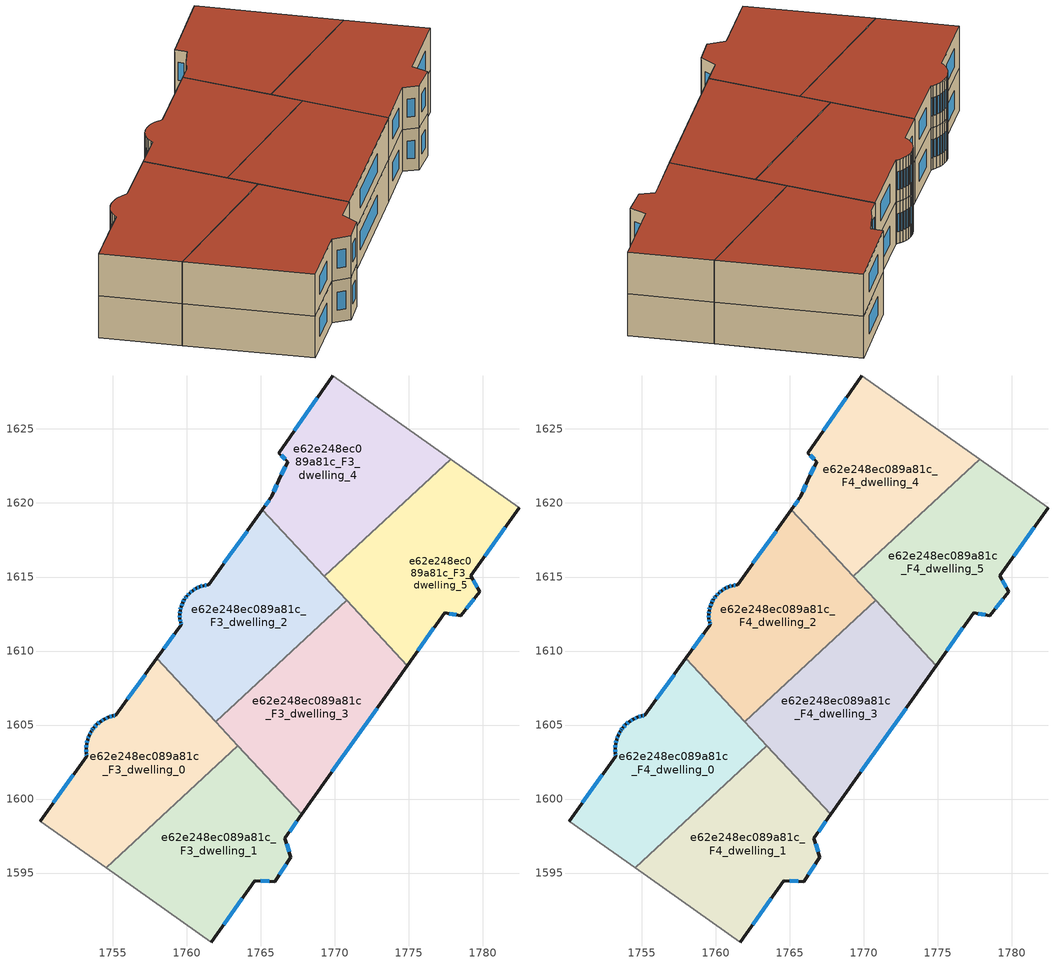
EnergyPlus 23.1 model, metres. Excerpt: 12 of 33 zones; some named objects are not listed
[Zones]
e62e248ec089a81c_F3_dwelling_0
 floor to e62e248ec089a81c_F2_dwelling_0 (EU_floor_Construction): 1757.99,1609.51 1763.46,1603.61 1754.55,1595.34 1750.09,1598.5 1753.25,1602.89 1753.22,1603.1 1753.21,1603.41 1753.24,1603.71 1753.3,1604.01 1753.41,1604.3 1753.56,1604.57 1753.64,1604.69 1753.73,1604.82 1753.94,1605.04 1754.18,1605.24 1754.44,1605.4 1754.72,1605.53 1755.01,1605.62 1755.2,1605.65 z9
 wall outside (EU_wall_Construction): 1757.99,1609.51 1755.2,1605.65 1755.01,1605.62 1754.72,1605.53 1754.44,1605.4 1754.18,1605.24 1753.94,1605.04 1753.73,1604.82 1753.64,1604.69 1753.56,1604.57 1753.41,1604.3 1753.3,1604.01 1753.24,1603.71 1753.21,1603.41 1753.22,1603.1 1753.25,1602.89 1750.09,1598.5 z9:12
 wall to e62e248ec089a81c_F3_dwelling_1 (EU_wall_Construction): 1754.55,1595.34 1763.46,1603.61 z9:12
 wall adiabatic (EU_wall_Construction): 1750.09,1598.5 1754.55,1595.34 z9:12
 wall to e62e248ec089a81c_F3_dwelling_2 (EU_wall_Construction): 1761.97,1605.21 1757.99,1609.51 z9:12
 wall to e62e248ec089a81c_F3_dwelling_3 (EU_wall_Construction): 1763.46,1603.61 1761.97,1605.21 z9:12
 window (EU_Window_Construction): 1753.38,1604.21 1753.34,1604.09 / 1753.52,1604.49 1753.45,1604.37 / 1753.61,1604.65 1753.58,1604.6 / 1753.71,1604.78 1753.66,1604.72 / 1753.88,1604.98 1753.79,1604.88 / 1754.11,1605.18 1754.01,1605.1 / 1754.37,1605.35 1754.25,1605.28 / 1754.64,1605.49 1754.52,1605.43 / 1754.93,1605.59 1754.8,1605.55 / 1755.14,1605.64 1755.07,1605.63 / 1757.19,1608.41 1756,1606.75 / 1752.35,1601.64 1751,1599.76 / 1753.23,1603.04 1753.24,1602.95 / 1753.21,1603.32 1753.21,1603.19 / 1753.23,1603.62 1753.22,1603.49 / 1753.29,1603.92 1753.26,1603.8 z9.86:11.14
e62e248ec089a81c_F3_dwelling_1
 floor to e62e248ec089a81c_F2_dwelling_1 (EU_floor_Construction): 1763.46,1603.61 1767.78,1598.96 1766.63,1597.34 1767.05,1596.07 1765.95,1594.43 1764.61,1594.49 1761.66,1590.31 1754.55,1595.34 z9
 wall outside (EU_wall_Construction): 1761.66,1590.31 1764.61,1594.49 1765.95,1594.43 1767.05,1596.07 1766.63,1597.34 1767.78,1598.96 z9:12
 wall adiabatic (EU_wall_Construction): 1754.55,1595.34 1761.66,1590.31 z9:12
 wall to e62e248ec089a81c_F3_dwelling_3 (EU_wall_Construction): 1767.78,1598.96 1763.46,1603.61 z9:12
 window (EU_Window_Construction): 1766.26,1594.9 1766.73,1595.6 / 1765,1594.47 1765.57,1594.45 / 1762.5,1591.5 1763.77,1593.3 / 1766.96,1597.8 1767.45,1598.49 / 1766.93,1596.43 1766.75,1596.97 z9.86:11.14
e62e248ec089a81c_F3_dwelling_2
 floor to e62e248ec089a81c_F2_dwelling_2 (EU_floor_Construction): 1765.12,1619.55 1770.81,1613.41 1761.97,1605.21 1757.99,1609.51 1759.63,1611.78 1759.59,1611.92 1759.55,1612.19 1759.54,1612.46 1759.57,1612.73 1759.63,1613 1759.72,1613.25 1759.85,1613.49 1759.9,1613.57 1760.01,1613.71 1760.2,1613.91 1760.41,1614.09 1760.64,1614.23 1760.88,1614.34 1761.14,1614.42 1761.41,1614.47 1761.48,1614.47 z9
 wall outside (EU_wall_Construction): 1765.12,1619.55 1761.48,1614.47 1761.41,1614.47 1761.14,1614.42 1760.88,1614.34 1760.64,1614.23 1760.41,1614.09 1760.2,1613.91 1760.01,1613.71 1759.9,1613.57 1759.85,1613.49 1759.72,1613.25 1759.63,1613 1759.57,1612.73 1759.54,1612.46 1759.55,1612.19 1759.59,1611.92 1759.63,1611.78 1757.99,1609.51 z9:12
 wall to e62e248ec089a81c_F3_dwelling_3 (EU_wall_Construction): 1761.97,1605.21 1770.81,1613.41 z9:12
 wall to e62e248ec089a81c_F3_dwelling_4 (EU_wall_Construction): 1769.3,1615.05 1765.12,1619.55 z9:12
 wall to e62e248ec089a81c_F3_dwelling_5 (EU_wall_Construction): 1770.81,1613.41 1769.3,1615.05 z9:12
 window (EU_Window_Construction): 1759.56,1612.65 1759.55,1612.54 / 1759.61,1612.92 1759.58,1612.81 / 1759.7,1613.18 1759.66,1613.07 / 1759.81,1613.42 1759.76,1613.32 / 1759.89,1613.55 1759.87,1613.52 / 1759.98,1613.67 1759.93,1613.61 / 1760.14,1613.86 1760.06,1613.77 / 1760.35,1614.04 1760.26,1613.96 / 1760.57,1614.19 1760.47,1614.13 / 1760.81,1614.31 1760.71,1614.26 / 1761.07,1614.4 1760.96,1614.37 / 1761.34,1614.46 1761.22,1614.44 / 1764.08,1618.1 1762.52,1615.93 / 1759.16,1611.13 1758.46,1610.16 / 1759.61,1611.88 1759.62,1611.82 / 1759.56,1612.11 1759.58,1612 / 1759.54,1612.38 1759.55,1612.27 z9.86:11.14
e62e248ec089a81c_F3_dwelling_3
 floor to e62e248ec089a81c_F2_dwelling_3 (EU_floor_Construction): 1770.81,1613.41 1774.9,1609.01 1767.78,1598.96 1761.97,1605.21 z9
 wall outside (EU_wall_Construction): 1767.78,1598.96 1774.9,1609.01 z9:12
 wall to e62e248ec089a81c_F3_dwelling_5 (EU_wall_Construction): 1774.9,1609.01 1770.81,1613.41 z9:12
 window (EU_Window_Construction): 1769.81,1601.83 1772.86,1606.14 z9.86:11.14
e62e248ec089a81c_F3_dwelling_4
 floor to e62e248ec089a81c_F2_dwelling_4 (EU_floor_Construction): 1775.69,1624.48 1767.55,1616.93 1765.12,1619.55 1765.76,1620.45 1766.21,1621.55 1766.83,1622.8 1766.22,1623.38 1769.86,1628.61 z9
 floor to e62e248ec089a81c_F2_dwelling_5 (EU_floor_Construction): 1777.83,1622.96 1769.3,1615.05 1767.55,1616.93 1775.69,1624.48 z9
 wall outside (EU_wall_Construction): 1769.86,1628.61 1766.22,1623.38 1766.83,1622.8 1766.21,1621.55 1765.76,1620.45 1765.12,1619.55 z9:12
 wall adiabatic (EU_wall_Construction): 1777.83,1622.96 1769.86,1628.61 z9:12
 wall to e62e248ec089a81c_F3_dwelling_5 (EU_wall_Construction): 1769.3,1615.05 1777.83,1622.96 z9:12
 window (EU_Window_Construction): 1768.82,1627.11 1767.26,1624.87 / 1765.58,1620.2 1765.3,1619.81 / 1766.08,1621.23 1765.89,1620.76 / 1766.65,1622.44 1766.39,1621.9 / 1766.39,1623.21 1766.65,1622.96 z9.86:11.14
e62e248ec089a81c_F3_dwelling_5
 floor to e62e248ec089a81c_F2_dwelling_5 (EU_floor_Construction): 1779.88,1621.51 1770.97,1613.25 1769.3,1615.05 1777.83,1622.96 z9
 floor to e62e248ec089a81c_F2_dwelling_6 (EU_floor_Construction): 1782.45,1619.69 1779.21,1615.1 1779.79,1614 1778.53,1612.39 1777.42,1612.58 1774.9,1609.01 1770.97,1613.25 1779.88,1621.51 z9
 wall outside (EU_wall_Construction): 1774.9,1609.01 1777.42,1612.58 1778.53,1612.39 1779.79,1614 1779.21,1615.1 1782.45,1619.69 z9:12
 wall adiabatic (EU_wall_Construction): 1782.45,1619.69 1777.83,1622.96 z9:12
 window (EU_Window_Construction): 1778.89,1612.85 1779.43,1613.54 / 1777.74,1612.53 1778.21,1612.45 / 1775.62,1610.03 1776.7,1611.56 / 1780.13,1616.41 1781.53,1618.38 / 1779.62,1614.31 1779.37,1614.78 z9.86:11.14
e62e248ec089a81c_F4_dwelling_0
 floor to e62e248ec089a81c_F3_dwelling_0 (EU_floor_Construction): 1757.99,1609.51 1763.46,1603.61 1754.55,1595.34 1750.09,1598.5 1753.25,1602.89 1753.22,1603.1 1753.21,1603.41 1753.24,1603.71 1753.3,1604.01 1753.41,1604.3 1753.56,1604.57 1753.64,1604.69 1753.73,1604.82 1753.94,1605.04 1754.18,1605.24 1754.44,1605.4 1754.72,1605.53 1755.01,1605.62 1755.2,1605.65 z12
 wall outside (EU_wall_Construction): 1757.99,1609.51 1755.2,1605.65 1755.01,1605.62 1754.72,1605.53 1754.44,1605.4 1754.18,1605.24 1753.94,1605.04 1753.73,1604.82 1753.64,1604.69 1753.56,1604.57 1753.41,1604.3 1753.3,1604.01 1753.24,1603.71 1753.21,1603.41 1753.22,1603.1 1753.25,1602.89 1750.09,1598.5 z12:15
 wall to e62e248ec089a81c_F4_dwelling_1 (EU_wall_Construction): 1754.55,1595.34 1763.46,1603.61 z12:15
 wall adiabatic (EU_wall_Construction): 1750.09,1598.5 1754.55,1595.34 z12:15
 wall to e62e248ec089a81c_F4_dwelling_2 (EU_wall_Construction): 1761.97,1605.21 1757.99,1609.51 z12:15
 wall to e62e248ec089a81c_F4_dwelling_3 (EU_wall_Construction): 1763.46,1603.61 1761.97,1605.21 z12:15
 window (EU_Window_Construction): 1753.38,1604.21 1753.34,1604.09 / 1753.52,1604.49 1753.45,1604.37 / 1753.61,1604.65 1753.58,1604.6 / 1753.71,1604.78 1753.66,1604.72 / 1753.88,1604.98 1753.79,1604.88 / 1754.11,1605.18 1754.01,1605.1 / 1754.37,1605.35 1754.25,1605.28 / 1754.64,1605.49 1754.52,1605.43 / 1754.93,1605.59 1754.8,1605.55 / 1755.14,1605.64 1755.07,1605.63 / 1757.19,1608.41 1756,1606.75 / 1752.35,1601.64 1751,1599.76 / 1753.23,1603.04 1753.24,1602.95 / 1753.21,1603.32 1753.21,1603.19 / 1753.23,1603.62 1753.22,1603.49 / 1753.29,1603.92 1753.26,1603.8 z12.86:14.14
 roof outside (EU_roof_Construction): 1763.46,1603.61 1757.99,1609.51 1755.2,1605.65 1755.01,1605.62 1754.72,1605.53 1754.44,1605.4 1754.18,1605.24 1753.94,1605.04 1753.73,1604.82 1753.64,1604.69 1753.56,1604.57 1753.41,1604.3 1753.3,1604.01 1753.24,1603.71 1753.21,1603.41 1753.22,1603.1 1753.25,1602.89 1750.09,1598.5 1754.55,1595.34 z15
e62e248ec089a81c_F4_dwelling_1
 floor to e62e248ec089a81c_F3_dwelling_1 (EU_floor_Construction): 1763.46,1603.61 1767.78,1598.96 1766.63,1597.34 1767.05,1596.07 1765.95,1594.43 1764.61,1594.49 1761.66,1590.31 1754.55,1595.34 z12
 wall outside (EU_wall_Construction): 1761.66,1590.31 1764.61,1594.49 1765.95,1594.43 1767.05,1596.07 1766.63,1597.34 1767.78,1598.96 z12:15
 wall adiabatic (EU_wall_Construction): 1754.55,1595.34 1761.66,1590.31 z12:15
 wall to e62e248ec089a81c_F4_dwelling_3 (EU_wall_Construction): 1767.78,1598.96 1763.46,1603.61 z12:15
 window (EU_Window_Construction): 1766.26,1594.9 1766.73,1595.6 / 1765,1594.47 1765.57,1594.45 / 1762.5,1591.5 1763.77,1593.3 / 1766.96,1597.8 1767.45,1598.49 / 1766.93,1596.43 1766.75,1596.97 z12.86:14.14
 roof outside (EU_roof_Construction): 1765.95,1594.43 1767.05,1596.07 1766.63,1597.34 1767.78,1598.96 1763.46,1603.61 1754.55,1595.34 1761.66,1590.31 1764.61,1594.49 z15
e62e248ec089a81c_F4_dwelling_2
 floor to e62e248ec089a81c_F3_dwelling_2 (EU_floor_Construction): 1765.12,1619.55 1770.81,1613.41 1761.97,1605.21 1757.99,1609.51 1759.63,1611.78 1759.59,1611.92 1759.55,1612.19 1759.54,1612.46 1759.57,1612.73 1759.63,1613 1759.72,1613.25 1759.85,1613.49 1759.9,1613.57 1760.01,1613.71 1760.2,1613.91 1760.41,1614.09 1760.64,1614.23 1760.88,1614.34 1761.14,1614.42 1761.41,1614.47 1761.48,1614.47 z12
 wall outside (EU_wall_Construction): 1765.12,1619.55 1761.48,1614.47 1761.41,1614.47 1761.14,1614.42 1760.88,1614.34 1760.64,1614.23 1760.41,1614.09 1760.2,1613.91 1760.01,1613.71 1759.9,1613.57 1759.85,1613.49 1759.72,1613.25 1759.63,1613 1759.57,1612.73 1759.54,1612.46 1759.55,1612.19 1759.59,1611.92 1759.63,1611.78 1757.99,1609.51 z12:15
 wall to e62e248ec089a81c_F4_dwelling_3 (EU_wall_Construction): 1761.97,1605.21 1770.81,1613.41 z12:15
 wall to e62e248ec089a81c_F4_dwelling_4 (EU_wall_Construction): 1769.3,1615.05 1765.12,1619.55 z12:15
 wall to e62e248ec089a81c_F4_dwelling_5 (EU_wall_Construction): 1770.81,1613.41 1769.3,1615.05 z12:15
 window (EU_Window_Construction): 1759.56,1612.65 1759.55,1612.54 / 1759.61,1612.92 1759.58,1612.81 / 1759.7,1613.18 1759.66,1613.07 / 1759.81,1613.42 1759.76,1613.32 / 1759.89,1613.55 1759.87,1613.52 / 1759.98,1613.67 1759.93,1613.61 / 1760.14,1613.86 1760.06,1613.77 / 1760.35,1614.04 1760.26,1613.96 / 1760.57,1614.19 1760.47,1614.13 / 1760.81,1614.31 1760.71,1614.26 / 1761.07,1614.4 1760.96,1614.37 / 1761.34,1614.46 1761.22,1614.44 / 1764.08,1618.1 1762.52,1615.93 / 1759.16,1611.13 1758.46,1610.16 / 1759.61,1611.88 1759.62,1611.82 / 1759.56,1612.11 1759.58,1612 / 1759.54,1612.38 1759.55,1612.27 z12.86:14.14
 roof outside (EU_roof_Construction): 1770.81,1613.41 1765.12,1619.55 1761.48,1614.47 1761.41,1614.47 1761.14,1614.42 1760.88,1614.34 1760.64,1614.23 1760.41,1614.09 1760.2,1613.91 1760.01,1613.71 1759.9,1613.57 1759.85,1613.49 1759.72,1613.25 1759.63,1613 1759.57,1612.73 1759.54,1612.46 1759.55,1612.19 1759.59,1611.92 1759.63,1611.78 1757.99,1609.51 1761.97,1605.21 z15
e62e248ec089a81c_F4_dwelling_3
 floor to e62e248ec089a81c_F3_dwelling_3 (EU_floor_Construction): 1770.81,1613.41 1774.9,1609.01 1767.78,1598.96 1761.97,1605.21 z12
 wall outside (EU_wall_Construction): 1767.78,1598.96 1774.9,1609.01 z12:15
 wall to e62e248ec089a81c_F4_dwelling_5 (EU_wall_Construction): 1774.9,1609.01 1770.81,1613.41 z12:15
 window (EU_Window_Construction): 1769.81,1601.83 1772.86,1606.14 z12.86:14.14
 roof outside (EU_roof_Construction): 1767.78,1598.96 1774.9,1609.01 1770.81,1613.41 1761.97,1605.21 z15
e62e248ec089a81c_F4_dwelling_4
 floor to e62e248ec089a81c_F3_dwelling_4 (EU_floor_Construction): 1777.83,1622.96 1769.3,1615.05 1765.12,1619.55 1765.76,1620.45 1766.21,1621.55 1766.83,1622.8 1766.22,1623.38 1769.86,1628.61 z12
 wall outside (EU_wall_Construction): 1769.86,1628.61 1766.22,1623.38 1766.83,1622.8 1766.21,1621.55 1765.76,1620.45 1765.12,1619.55 z12:15
 wall adiabatic (EU_wall_Construction): 1777.83,1622.96 1769.86,1628.61 z12:15
 wall to e62e248ec089a81c_F4_dwelling_5 (EU_wall_Construction): 1769.3,1615.05 1777.83,1622.96 z12:15
 window (EU_Window_Construction): 1768.82,1627.11 1767.26,1624.87 / 1765.58,1620.2 1765.3,1619.81 / 1766.08,1621.23 1765.89,1620.76 / 1766.65,1622.44 1766.39,1621.9 / 1766.39,1623.21 1766.65,1622.96 z12.86:14.14
 roof outside (EU_roof_Construction): 1777.83,1622.96 1769.86,1628.61 1766.22,1623.38 1766.83,1622.8 1766.21,1621.55 1765.76,1620.45 1765.12,1619.55 1769.3,1615.05 z15
e62e248ec089a81c_F4_dwelling_5
 floor to e62e248ec089a81c_F3_dwelling_5 (EU_floor_Construction): 1782.45,1619.69 1779.21,1615.1 1779.79,1614 1778.53,1612.39 1777.42,1612.58 1774.9,1609.01 1769.3,1615.05 1777.83,1622.96 z12
 wall outside (EU_wall_Construction): 1774.9,1609.01 1777.42,1612.58 1778.53,1612.39 1779.79,1614 1779.21,1615.1 1782.45,1619.69 z12:15
 wall adiabatic (EU_wall_Construction): 1782.45,1619.69 1777.83,1622.96 z12:15
 window (EU_Window_Construction): 1778.89,1612.85 1779.43,1613.54 / 1777.74,1612.53 1778.21,1612.45 / 1775.62,1610.03 1776.7,1611.56 / 1780.13,1616.41 1781.53,1618.38 / 1779.62,1614.31 1779.37,1614.78 z12.86:14.14
 roof outside (EU_roof_Construction): 1778.53,1612.39 1779.79,1614 1779.21,1615.1 1782.45,1619.69 1777.83,1622.96 1769.3,1615.05 1774.9,1609.01 1777.42,1612.58 z15
[Building]
EU S2 Campaign: North Axis=0; Terrain=City; Solar Distribution=FullExterior
[Site:Location]
Helsinki-Vantaa.AP: Latitude=60.317; Longitude=24.963; Time Zone=2; Elevation=54.6
[SizingPeriod:WeatherFileDays]
AnnualSizingPeriod: Begin Month=1; Begin Day of Month=1; End Month=12; End Day of Month=31; Day of Week for Start Day=Monday; Use Weather File Daylight Saving Period=No; Use Weather File Rain and Snow Indicators=No
[MATERIAL]
EU_InternalMass_Material: Roughness=MediumRough; Thickness=0.1; Conductivity=1; Density=1800; Specific Heat=900; Thermal Absorptance=0.9; Solar Absorptance=0.7; Visible Absorptance=0.7
[MATERIAL:NOMASS] Roughness=MediumRough; Thermal Absorptance=0.9; Solar Absorptance=0.7; Visible Absorptance=0.7
Name | Thermal Resistance
EU_wall_NoMass | 1.10183
EU_roof_NoMass; EU_floor_NoMass | 1.70606
[WINDOWMATERIAL:SIMPLEGLAZINGSYSTEM]
EU_Window_SimpleGlazing: UFactor=3.11035; Solar Heat Gain Coefficient=0.8; Visible Transmittance=0.8
[CONSTRUCTION]
EU_wall_Construction: EU_wall_NoMass
EU_roof_Construction: EU_roof_NoMass
EU_floor_Construction: EU_floor_NoMass
EU_Window_Construction: EU_Window_SimpleGlazing
EU_InternalMass_Construction: EU_InternalMass_Material
[ZONE] Type=1; Multiplier=1; Ceiling Height=autocalculate; Floor Area=autocalculate; Part of Total Floor Area=Yes
Name | Volume
e62e248ec089a81c_F3_dwelling_0; e62e248ec089a81c_F4_dwelling_0 | 262.923
e62e248ec089a81c_F3_dwelling_1; e62e248ec089a81c_F4_dwelling_1 | 262.937
e62e248ec089a81c_F3_dwelling_2; e62e248ec089a81c_F4_dwelling_2 | 262.921
e62e248ec089a81c_F3_dwelling_3; e62e248ec089a81c_F4_dwelling_3 | 262.953
e62e248ec089a81c_F3_dwelling_4; e62e248ec089a81c_F4_dwelling_4 | 262.96
e62e248ec089a81c_F3_dwelling_5; e62e248ec089a81c_F4_dwelling_5 | 262.935
[INTERNALMASS] Construction=EU_InternalMass_Construction
Name | Zone or ZoneList | Surface Area
e62e248ec089a81c_F3_dwelling_0_EU_InternalMass | e62e248ec089a81c_F3_dwelling_0 | 87.6405
e62e248ec089a81c_F3_dwelling_1_EU_InternalMass | e62e248ec089a81c_F3_dwelling_1 | 87.6453
e62e248ec089a81c_F3_dwelling_2_EU_InternalMass | e62e248ec089a81c_F3_dwelling_2 | 87.6409
e62e248ec089a81c_F3_dwelling_3_EU_InternalMass | e62e248ec089a81c_F3_dwelling_3 | 87.6512
e62e248ec089a81c_F3_dwelling_4_EU_InternalMass | e62e248ec089a81c_F3_dwelling_4 | 87.6536
e62e248ec089a81c_F3_dwelling_5_EU_InternalMass | e62e248ec089a81c_F3_dwelling_5 | 87.6453
e62e248ec089a81c_F4_dwelling_0_EU_InternalMass | e62e248ec089a81c_F4_dwelling_0 | 87.6405
e62e248ec089a81c_F4_dwelling_1_EU_InternalMass | e62e248ec089a81c_F4_dwelling_1 | 87.6453
e62e248ec089a81c_F4_dwelling_2_EU_InternalMass | e62e248ec089a81c_F4_dwelling_2 | 87.6409
e62e248ec089a81c_F4_dwelling_3_EU_InternalMass | e62e248ec089a81c_F4_dwelling_3 | 87.6512
e62e248ec089a81c_F4_dwelling_4_EU_InternalMass | e62e248ec089a81c_F4_dwelling_4 | 87.6536
e62e248ec089a81c_F4_dwelling_5_EU_InternalMass | e62e248ec089a81c_F4_dwelling_5 | 87.6453
[OTHEREQUIPMENT] Fuel Type=Electricity; Design Level Calculation Method=Watts/Area; Power per Zone Floor Area=1; Fraction Latent=0; Fraction Radiant=0; Fraction Lost=0; Carbon Dioxide Generation Rate=0; EndUse Subcategory=EU_Step8_InternalGains
Name | Zone or ZoneList or Space or SpaceList | Schedule
EU_Step8_InternalGain_e62e248ec089a81c_F3_dwelling_0_f000 | e62e248ec089a81c_F3_dwelling_0 | EU_Step8_GainSchedule_e62e248ec089a81c_F3_dwelling_0_f000
EU_Step8_InternalGain_e62e248ec089a81c_F3_dwelling_1_f000 | e62e248ec089a81c_F3_dwelling_1 | EU_Step8_GainSchedule_e62e248ec089a81c_F3_dwelling_1_f000
EU_Step8_InternalGain_e62e248ec089a81c_F3_dwelling_2_f000 | e62e248ec089a81c_F3_dwelling_2 | EU_Step8_GainSchedule_e62e248ec089a81c_F3_dwelling_2_f000
EU_Step8_InternalGain_e62e248ec089a81c_F3_dwelling_3_f000 | e62e248ec089a81c_F3_dwelling_3 | EU_Step8_GainSchedule_e62e248ec089a81c_F3_dwelling_3_f000
EU_Step8_InternalGain_e62e248ec089a81c_F3_dwelling_4_f000 | e62e248ec089a81c_F3_dwelling_4 | EU_Step8_GainSchedule_e62e248ec089a81c_F3_dwelling_4_f000
EU_Step8_InternalGain_e62e248ec089a81c_F3_dwelling_5_f000 | e62e248ec089a81c_F3_dwelling_5 | EU_Step8_GainSchedule_e62e248ec089a81c_F3_dwelling_5_f000
EU_Step8_InternalGain_e62e248ec089a81c_F4_dwelling_0_f000 | e62e248ec089a81c_F4_dwelling_0 | EU_Step8_GainSchedule_e62e248ec089a81c_F4_dwelling_0_f000
EU_Step8_InternalGain_e62e248ec089a81c_F4_dwelling_1_f000 | e62e248ec089a81c_F4_dwelling_1 | EU_Step8_GainSchedule_e62e248ec089a81c_F4_dwelling_1_f000
EU_Step8_InternalGain_e62e248ec089a81c_F4_dwelling_2_f000 | e62e248ec089a81c_F4_dwelling_2 | EU_Step8_GainSchedule_e62e248ec089a81c_F4_dwelling_2_f000
EU_Step8_InternalGain_e62e248ec089a81c_F4_dwelling_3_f000 | e62e248ec089a81c_F4_dwelling_3 | EU_Step8_GainSchedule_e62e248ec089a81c_F4_dwelling_3_f000
EU_Step8_InternalGain_e62e248ec089a81c_F4_dwelling_4_f000 | e62e248ec089a81c_F4_dwelling_4 | EU_Step8_GainSchedule_e62e248ec089a81c_F4_dwelling_4_f000
EU_Step8_InternalGain_e62e248ec089a81c_F4_dwelling_5_f000 | e62e248ec089a81c_F4_dwelling_5 | EU_Step8_GainSchedule_e62e248ec089a81c_F4_dwelling_5_f000
[ZONEVENTILATION:DESIGNFLOWRATE] Schedule=EU_AlwaysOn; Design Flow Rate Calculation Method=AirChanges/Hour; Air Changes per Hour=0.756316; Ventilation Type=Natural; Fan Pressure Rise=0; Fan Total Efficiency=1; Constant Term Coefficient=1; Temperature Term Coefficient=0; Velocity Term Coefficient=0; Velocity Squared Term Coefficient=0; Minimum Indoor Temperature=-100; Maximum Indoor Temperature=100; Delta Temperature=-100; Minimum Outdoor Temperature=-100; Maximum Outdoor Temperature=100; Maximum Wind Speed=40
Name | Zone or ZoneList or Space or SpaceList
EU_ConstantAir_e62e248ec089a81c_F3_dwelling_0 | e62e248ec089a81c_F3_dwelling_0
EU_ConstantAir_e62e248ec089a81c_F3_dwelling_1 | e62e248ec089a81c_F3_dwelling_1
EU_ConstantAir_e62e248ec089a81c_F3_dwelling_2 | e62e248ec089a81c_F3_dwelling_2
EU_ConstantAir_e62e248ec089a81c_F3_dwelling_3 | e62e248ec089a81c_F3_dwelling_3
EU_ConstantAir_e62e248ec089a81c_F3_dwelling_4 | e62e248ec089a81c_F3_dwelling_4
EU_ConstantAir_e62e248ec089a81c_F3_dwelling_5 | e62e248ec089a81c_F3_dwelling_5
EU_ConstantAir_e62e248ec089a81c_F4_dwelling_0 | e62e248ec089a81c_F4_dwelling_0
EU_ConstantAir_e62e248ec089a81c_F4_dwelling_1 | e62e248ec089a81c_F4_dwelling_1
EU_ConstantAir_e62e248ec089a81c_F4_dwelling_2 | e62e248ec089a81c_F4_dwelling_2
EU_ConstantAir_e62e248ec089a81c_F4_dwelling_3 | e62e248ec089a81c_F4_dwelling_3
EU_ConstantAir_e62e248ec089a81c_F4_dwelling_4 | e62e248ec089a81c_F4_dwelling_4
EU_ConstantAir_e62e248ec089a81c_F4_dwelling_5 | e62e248ec089a81c_F4_dwelling_5
[HVACTEMPLATE:ZONE:IDEALLOADSAIRSYSTEM] System Availability Schedule=EU_AlwaysOn; Maximum Heating Supply Air Temperature=50; Minimum Cooling Supply Air Temperature=13; Maximum Heating Supply Air Humidity Ratio=0.0156; Minimum Cooling Supply Air Humidity Ratio=0.0077; Heating Limit=NoLimit; Cooling Limit=NoLimit; Heating Availability Schedule=EU_AlwaysOn; Cooling Availability Schedule=EU_CoolingOff; Dehumidification Control Type=ConstantSensibleHeatRatio; Cooling Sensible Heat Ratio=0.7; Dehumidification Setpoint=60; Humidification Control Type=None; Humidification Setpoint=30; Outdoor Air Method=None; Outdoor Air Flow Rate per Person=0.00944; Outdoor Air Flow Rate per Zone Floor Area=0; Outdoor Air Flow Rate per Zone=0; Demand Controlled Ventilation Type=None; Outdoor Air Economizer Type=NoEconomizer; Heat Recovery Type=None; Sensible Heat Recovery Effectiveness=0.7; Latent Heat Recovery Effectiveness=0.65
Name | Template Thermostat
e62e248ec089a81c_F3_dwelling_0 | EU_HeatOnly_e62e248ec089a81c_F3_dwelling_0
e62e248ec089a81c_F3_dwelling_1 | EU_HeatOnly_e62e248ec089a81c_F3_dwelling_1
e62e248ec089a81c_F3_dwelling_2 | EU_HeatOnly_e62e248ec089a81c_F3_dwelling_2
e62e248ec089a81c_F3_dwelling_3 | EU_HeatOnly_e62e248ec089a81c_F3_dwelling_3
e62e248ec089a81c_F3_dwelling_4 | EU_HeatOnly_e62e248ec089a81c_F3_dwelling_4
e62e248ec089a81c_F3_dwelling_5 | EU_HeatOnly_e62e248ec089a81c_F3_dwelling_5
e62e248ec089a81c_F4_dwelling_0 | EU_HeatOnly_e62e248ec089a81c_F4_dwelling_0
e62e248ec089a81c_F4_dwelling_1 | EU_HeatOnly_e62e248ec089a81c_F4_dwelling_1
e62e248ec089a81c_F4_dwelling_2 | EU_HeatOnly_e62e248ec089a81c_F4_dwelling_2
e62e248ec089a81c_F4_dwelling_3 | EU_HeatOnly_e62e248ec089a81c_F4_dwelling_3
e62e248ec089a81c_F4_dwelling_4 | EU_HeatOnly_e62e248ec089a81c_F4_dwelling_4
e62e248ec089a81c_F4_dwelling_5 | EU_HeatOnly_e62e248ec089a81c_F4_dwelling_5
[SIZING:ZONE] Zone Cooling Design Supply Air Temperature Input Method=SupplyAirTemperature; Zone Cooling Design Supply Air Temperature=13; Zone Heating Design Supply Air Temperature Input Method=SupplyAirTemperature; Zone Heating Design Supply Air Temperature=50; Zone Cooling Design Supply Air Humidity Ratio=0.008; Zone Heating Design Supply Air Humidity Ratio=0.008; Cooling Design Air Flow Method=DesignDay; Cooling Design Air Flow Rate=0; Cooling Minimum Air Flow per Zone Floor Area=0.000762; Cooling Minimum Air Flow=0; Cooling Minimum Air Flow Fraction=0.2; Heating Design Air Flow Method=DesignDay; Heating Design Air Flow Rate=0; Heating Maximum Air Flow per Zone Floor Area=0.002032; Heating Maximum Air Flow=0.141576; Heating Maximum Air Flow Fraction=0.3; Account for Dedicated Outdoor Air System=No; Dedicated Outdoor Air System Control Strategy=NeutralSupplyAir; Dedicated Outdoor Air Low Setpoint Temperature for Design=autosize; Dedicated Outdoor Air High Setpoint Temperature for Design=autosize; Zone Load Sizing Method=Sensible Load Only No Latent Load; Zone Latent Cooling Design Supply Air Humidity Ratio Input Method=HumidityRatioDifference; Zone Cooling Design Supply Air Humidity Ratio Difference=0.005; Zone Latent Heating Design Supply Air Humidity Ratio Input Method=HumidityRatioDifference; Zone Humidification Design Supply Air Humidity Ratio Difference=0.005
e62e248ec089a81c_F3_dwelling_0; e62e248ec089a81c_F3_dwelling_1; e62e248ec089a81c_F3_dwelling_2; e62e248ec089a81c_F3_dwelling_3; e62e248ec089a81c_F3_dwelling_4; e62e248ec089a81c_F3_dwelling_5; e62e248ec089a81c_F4_dwelling_0; e62e248ec089a81c_F4_dwelling_1; e62e248ec089a81c_F4_dwelling_2; e62e248ec089a81c_F4_dwelling_3; e62e248ec089a81c_F4_dwelling_4; e62e248ec089a81c_F4_dwelling_5
[SCHEDULE:CONSTANT]
Name | Hourly Value
EU_AlwaysOn | 1
EU_CoolingOff | 0
[SCHEDULE:FILE] Column Number=1; Rows to Skip at Top=0; Number of Hours of Data=8760; Column Separator=Comma; Interpolate to Timestep=No; Minutes per Item=60; Adjust Schedule for Daylight Savings=Yes
Name | File
EU_Step8_GainSchedule_e62e248ec089a81c_F3_dwelling_0_f000 | ../../schedules/e62e248ec089a81c/e62e248ec089a81c_F3_dwelling_0_f000_gain.csv
EU_Step8_GainSchedule_e62e248ec089a81c_F3_dwelling_1_f000 | ../../schedules/e62e248ec089a81c/e62e248ec089a81c_F3_dwelling_1_f000_gain.csv
EU_Step8_GainSchedule_e62e248ec089a81c_F3_dwelling_2_f000 | ../../schedules/e62e248ec089a81c/e62e248ec089a81c_F3_dwelling_2_f000_gain.csv
EU_Step8_GainSchedule_e62e248ec089a81c_F3_dwelling_3_f000 | ../../schedules/e62e248ec089a81c/e62e248ec089a81c_F3_dwelling_3_f000_gain.csv
EU_Step8_GainSchedule_e62e248ec089a81c_F3_dwelling_4_f000 | ../../schedules/e62e248ec089a81c/e62e248ec089a81c_F3_dwelling_4_f000_gain.csv
EU_Step8_GainSchedule_e62e248ec089a81c_F3_dwelling_5_f000 | ../../schedules/e62e248ec089a81c/e62e248ec089a81c_F3_dwelling_5_f000_gain.csv
EU_Step8_GainSchedule_e62e248ec089a81c_F4_dwelling_0_f000 | ../../schedules/e62e248ec089a81c/e62e248ec089a81c_F4_dwelling_0_f000_gain.csv
EU_Step8_GainSchedule_e62e248ec089a81c_F4_dwelling_1_f000 | ../../schedules/e62e248ec089a81c/e62e248ec089a81c_F4_dwelling_1_f000_gain.csv
EU_Step8_GainSchedule_e62e248ec089a81c_F4_dwelling_2_f000 | ../../schedules/e62e248ec089a81c/e62e248ec089a81c_F4_dwelling_2_f000_gain.csv
EU_Step8_GainSchedule_e62e248ec089a81c_F4_dwelling_3_f000 | ../../schedules/e62e248ec089a81c/e62e248ec089a81c_F4_dwelling_3_f000_gain.csv
EU_Step8_GainSchedule_e62e248ec089a81c_F4_dwelling_4_f000 | ../../schedules/e62e248ec089a81c/e62e248ec089a81c_F4_dwelling_4_f000_gain.csv
EU_Step8_GainSchedule_e62e248ec089a81c_F4_dwelling_5_f000 | ../../schedules/e62e248ec089a81c/e62e248ec089a81c_F4_dwelling_5_f000_gain.csv
